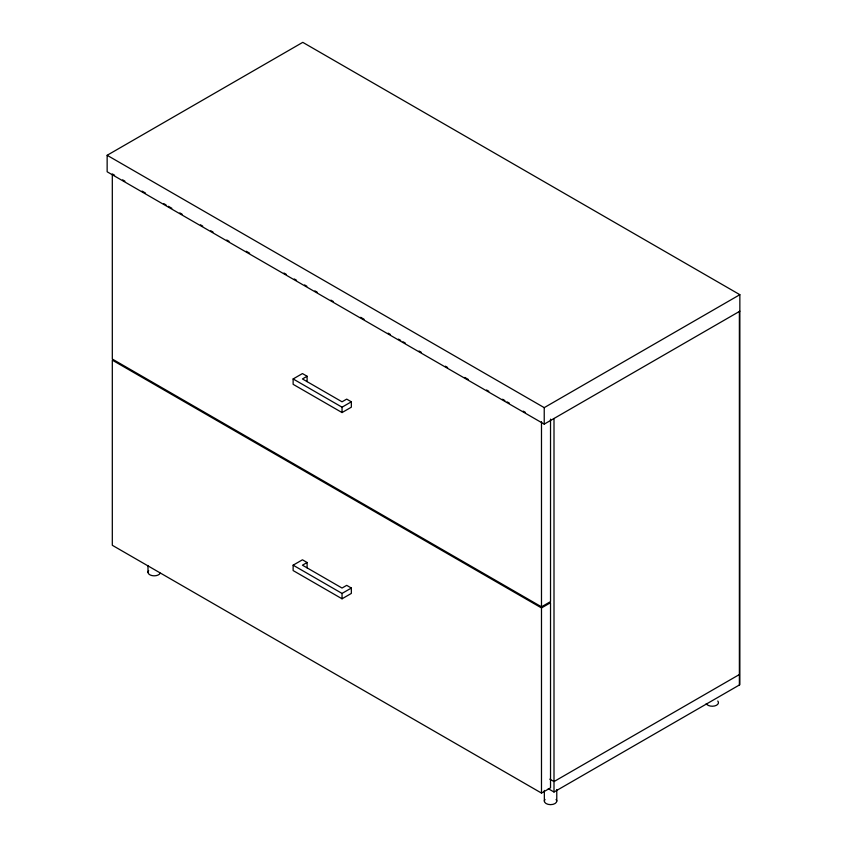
<?xml version="1.0" encoding="UTF-8"?>
<svg xmlns="http://www.w3.org/2000/svg" width="847" height="847" viewBox="0 0 847 847"><rect width="100%" height="100%" fill="white"/><g stroke="black" fill="none" stroke-linecap="round" stroke-linejoin="round"><path stroke-width="1.27" d="M739.855 311.188L544.229 424.125L107.146 171.782L107.146 155.287L302.771 42.35L739.855 294.692L739.855 684.715L554.002 792.009L548.284 788.705M307.101 376.259L302.443 378.948L342.04 401.806L346.698 399.117L351.346 401.806L351.346 407.185L342.04 412.563L293.126 384.326L293.126 378.948L302.443 373.569L307.101 376.259L307.101 381.637M293.126 378.948L342.04 407.185L351.346 401.806M107.146 155.287L544.229 407.64L739.855 294.692M307.101 562.493L302.443 565.182L342.04 588.04L346.698 585.351L351.346 588.04L351.346 593.419L342.04 598.797L293.126 570.56L293.126 565.182L302.443 559.803L307.101 562.493L307.101 567.871M293.126 565.182L342.04 593.419L351.346 588.04M114.599 175.244L112.312 173.921L112.312 359.054L541.487 606.833L550.529 601.614L550.529 419.127M541.487 607.934L550.529 602.715L550.529 787.848L541.487 793.078L112.312 545.288L112.312 360.155L541.487 607.934L541.487 793.078M739.378 674.54L554.002 781.569L549.83 779.155M122.614 179.86L124.901 181.184M142.063 191.094L145.504 193.084M163.81 203.651L166.097 204.974M168.384 206.297L171.825 208.277M179.829 212.904L182.126 214.227M200.432 224.794L202.719 226.117M210.734 230.744L213.02 232.067M226.752 239.997L229.05 241.31M246.212 251.231L249.643 253.211M283.978 273.03L286.265 274.354M294.28 278.981L296.566 280.304M304.581 284.92L306.868 286.244M314.883 290.87L317.17 292.194M330.902 300.124L333.189 301.447M360.663 317.297L364.094 319.287M388.127 333.157L390.414 334.48M398.429 339.107L400.716 340.43M403.003 341.754L405.3 343.067M419.032 350.997L421.319 352.32M445.353 366.2L447.64 367.524M464.812 377.434L468.243 379.414M486.549 389.98L488.846 391.303M502.578 399.233L504.865 400.557M507.152 401.88L509.439 403.204M523.171 411.134L525.468 412.447M739.378 311.463L739.378 684.99M556.775 789.51L556.775 801.251M554.002 418.482L554.002 792.009M544.346 790.442L544.346 801.251M544.229 407.64L544.229 424.125M541.487 421.7L541.487 606.833M342.04 407.185L342.04 412.563M342.04 593.419L342.04 598.797M148.003 565.521L148.003 572.424M160.221 573.165A6.225 3.589 0 0 1 151.984 575.589A6.225 3.589 0 0 1 148.67 570.603M556.098 799.43A6.225 3.589 0 0 1 550.561 804.65A6.225 3.589 0 0 1 545.013 799.43M717.78 701.009A6.225 3.589 0 0 1 714.466 705.996A6.225 3.589 0 0 1 706.229 703.571"/></g></svg>
